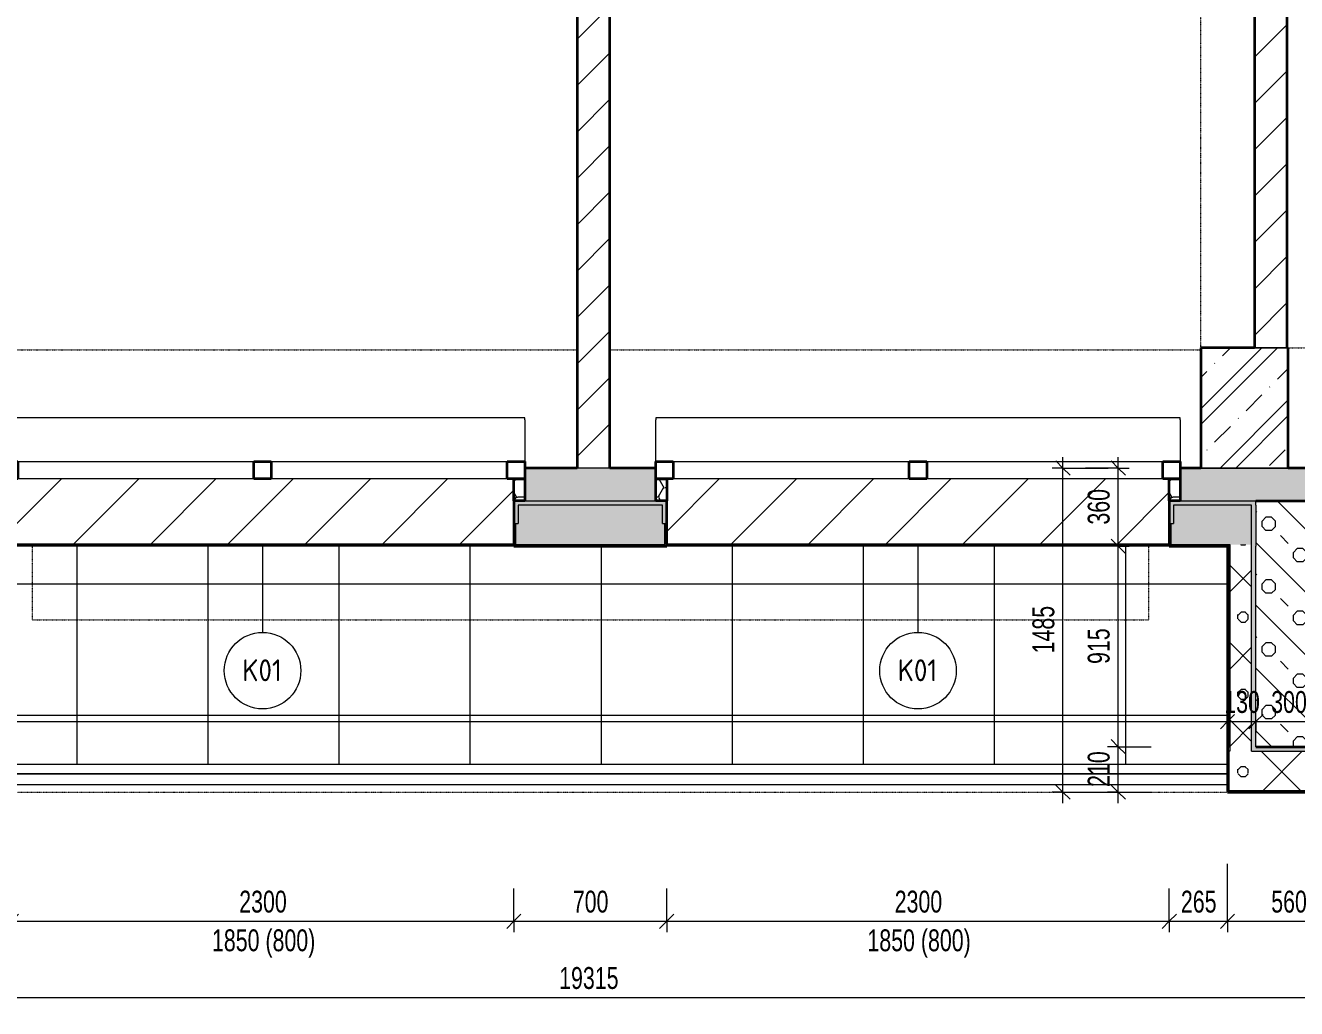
# Model space of a CAD drawing. Header units: millimetres. Extents: x -17526 to 208316, y -45352 to 20466.
# Drawn here: x 133398 to 139216, y -32550 to -28052 of the extents above; entities that cross this region are included whole.
import ezdxf

# ---------------------------------------------------------------- set-up
doc = ezdxf.new("R2010")
doc.units = ezdxf.units.MM
doc.linetypes.add('Dash dot dot', pattern=[5, 2, -1, 0, -1, 0, -1])
for name, color, linetype, lineweight in [('A-ANNO-DIMS', 211, 'Continuous', 9), ('A-ANNO-DIMS-50', 211, 'Continuous', 9), ('A-DETL', 90, 'Continuous', 9), ('A-FLOR-HRAL', 11, 'Continuous', 9), ('A-GENM', 13, 'Continuous', 9), ('A-GLAZ', 151, 'Continuous', 9), ('A-ROOF', 132, 'Continuous', 13), ('A-ROOF-OTLN', 132, 'Continuous', 13), ('A-ROOF-PATT', 132, 'Continuous', 13), ('A-WALL', 113, 'Continuous', 9), ('A-WALL-PATT', 111, 'Continuous', 9), ('Q-SPCQ', 91, 'Continuous', 9), ('Q-SPCQ-IDEN', 132, 'Continuous', 9), ('S-COLS', 52, 'Continuous', 9)]:
    doc.layers.add(name, color=color, linetype=linetype, lineweight=lineweight)
doc.styles.add('Arial_4', font='arial.ttf', dxfattribs={"width": 0.7, "height": 100})
doc.styles.add('ISOCPEUR', font='isocpeur.ttf', dxfattribs={"width": 0.9, "height": 100})
doc.dimstyles.new('Vnitřní_-_průhledné', dxfattribs={"dimscale": 304.8, "dimtxt": 102.02594, "dimasz": 0.213255, "dimexe": 0.164042, "dimexo": 0.0625, "dimgap": 0.032808, "dimtad": 1, "dimdec": 0, "dimrnd": 5, "dimzin": 0, "dimdsep": 46, "dimtxsty": 'Arial_4', "dimblk1": 'OBLIQUE', "dimblk2": 'OBLIQUE', "dimsah": 1, "dimcen": 0.09, "dimdle": 0.164042, "dimazin": 0, "dimtfac": 1, "dimtdec": 4, "dimtix": 1, "dimtmove": 0, "dimatfit": 3, "dimfxl": 0.492126, "dimfxlon": 1, "dimtvp": 1, "dimtolj": 1, "dimtzin": 0, "dimarcsym": 2})
pattern_1 = [(45, (73033.68, 0), (-106.06602, 106.06602), [])]
pattern_2 = [(45, (73033.68, 0), (0.0007, 353.5527), []), (315, (73033.68, 0), (353.5527, -0.0007), []), (270, (73187.36, 9.56), (176.771, -176.771), [19.139, -334.416]), (270, (73233.55, 9.56), (176.771, -176.771), [19.139, -334.416]), (0, (73200.25, 23.1), (176.771, 176.771), [19.139, -334.416]), (0, (73200.25, -23.1), (176.771, 176.771), [19.139, -334.416]), (45, (73187.36, 9.56), (0.0007, 353.5527), [19.139, -230.861]), (45, (73220.03, -23.1), (0.0007, 353.5527), [19.139, -230.861]), (315, (73220.03, 23.1), (353.5534, 0), [19.139, -230.861]), (315, (73187.36, -9.56), (353.5527, -0.0007), [19.139, -230.861])]

# ---------------------------------------------------------------- blocks, each defined once
blk = doc.blocks.new('OKNO_2k_nadsvetlik - OKNO_2k_nadsvetlik 2400 x 1850-2306725-2NP_NÁVRH B')
at = {"layer": 'A-GLAZ', "lineweight": 13}
h = blk.add_hatch(dxfattribs=at)
h.set_pattern_fill('FP_140', color=256, style=0, pattern_type=2)
h.set_pattern_definition([(0, (-64449.626, 30151.56), (75, 43.3), [50, -100]), (60, (-64399.626, 30151.56), (0.0011, 86.601905), [50, -100]), (300, (-64399.626, 30151.56), (74.9989, -43.301905), [50, -100])])
h.paths.add_polyline_path([(1150.5, -75), (1200, -75), (1200, 25), (1150, 25), (1150, -75)])
h.paths.add_polyline_path([(-1199.5, -75), (-1150, -75), (-1150, 25), (-1200, 25), (-1200, -75)])
at = {"layer": 'A-GLAZ', "lineweight": 35}
for p, q in [((-1200, 105), (-1120, 105)), ((-1200, 75), (-1200, 105)), ((-1120, 105), (-1120, 25)), ((-40, 105), (40, 105)), ((-40, 25), (-40, 105)), ((40, 105), (40, 25)), ((1120, 105), (1200, 105)), ((1120, 25), (1120, 105)), ((1200, 105), (1200, 75)), ((-1200, 25), (-1150, 25)), ((-1120, 25), (-1200, 25)), ((-1150, 25), (-1150, -75)), ((40, 25), (-40, 25)), ((1200, 25), (1120, 25)), ((1150, 25), (1200, 25)), ((1150, -75), (1150, 25))]:
    blk.add_line(p, q, dxfattribs=at)
at = {"layer": 'A-GLAZ', "lineweight": 13}
for p, q in [((-1120, 105), (-40, 105)), ((40, 105), (1120, 105)), ((-40, 25), (-1120, 25)), ((1120, 25), (40, 25))]:
    blk.add_line(p, q, dxfattribs=at)
blk = doc.blocks.new('parapet s nosem_vnitní - parapet s nosem_vnitní-1280360-2NP_NÁVRH B')
at = {"layer": 'A-GENM', "lineweight": 13}
for p, q in [((1200, 200), (-1200, 200)), ((-1200, 200), (-1200, 190)), ((-1200, 0), (-1200, 190)), ((1200, 190), (1200, 200)), ((1200, 190), (1200, 0))]:
    blk.add_line(p, q, dxfattribs=at)
blk = doc.blocks.new('parapet_ext - parapet_ext-1802161-2NP_NÁVRH B')
at = {"layer": 'Q-SPCQ', "lineweight": 13}
h = blk.add_hatch(dxfattribs=at)
h.set_pattern_fill('FP_141', color=21, style=0, pattern_type=2)
h.set_pattern_definition([(45, (-64449.63, 30126.56), (-176.7767, 176.7767), [])])
h.paths.add_polyline_path([(40, -300), (1150, -300), (1150, 0), (-1150, 0), (-1150, -300), (-40, -300)])
at = {"layer": 'Q-SPCQ', "color": 241, "lineweight": 25}
blk.add_line((1150, -300), (-1150, -300), dxfattribs=at)
blk = doc.blocks.new('OKNO_2k_nadsvetlik - OKNO_2k_nadsvetlik 2400 x 1850-V131-2NP_NÁVRH B')
at = {"layer": 'A-GLAZ', "lineweight": 13}
h = blk.add_hatch(dxfattribs=at)
h.set_pattern_fill('FP_142', color=256, style=0, pattern_type=2)
h.set_pattern_definition([(0, (-61449.626, 30151.56), (75, 43.3), [50, -100]), (60, (-61399.626, 30151.56), (0.0011, 86.601905), [50, -100]), (300, (-61399.626, 30151.56), (74.9989, -43.301905), [50, -100])])
h.paths.add_polyline_path([(1150.5, -75), (1200, -75), (1200, 25), (1150, 25), (1150, -75)])
h.paths.add_polyline_path([(-1199.5, -75), (-1150, -75), (-1150, 25), (-1200, 25), (-1200, -75)])
at = {"layer": 'A-GLAZ', "lineweight": 35}
for p, q in [((-1200, 105), (-1120, 105)), ((-1200, 75), (-1200, 105)), ((-1120, 105), (-1120, 25)), ((-40, 105), (40, 105)), ((-40, 25), (-40, 105)), ((40, 105), (40, 25)), ((1120, 105), (1200, 105)), ((1120, 25), (1120, 105)), ((1200, 105), (1200, 75)), ((-1200, 25), (-1150, 25)), ((-1120, 25), (-1200, 25)), ((-1150, 25), (-1150, -75)), ((40, 25), (-40, 25)), ((1200, 25), (1120, 25)), ((1150, 25), (1200, 25)), ((1150, -75), (1150, 25))]:
    blk.add_line(p, q, dxfattribs=at)
at = {"layer": 'A-GLAZ', "lineweight": 13}
for p, q in [((-1120, 105), (-40, 105)), ((40, 105), (1120, 105)), ((-40, 25), (-1120, 25)), ((1120, 25), (40, 25))]:
    blk.add_line(p, q, dxfattribs=at)
blk = doc.blocks.new('parapet_ext - parapet_ext-V132-2NP_NÁVRH B')
at = {"layer": 'Q-SPCQ', "lineweight": 13}
h = blk.add_hatch(dxfattribs=at)
h.set_pattern_fill('FP_143', color=21, style=0, pattern_type=2)
h.set_pattern_definition([(45, (-61449.63, 30126.56), (-176.7767, 176.7767), [])])
h.paths.add_polyline_path([(1150, -300), (1150, 0), (-1150, 0), (-1150, -300), (1120, -300)])
at = {"layer": 'Q-SPCQ', "color": 241, "lineweight": 25}
blk.add_line((1150, -300), (-1150, -300), dxfattribs=at)
blk = doc.blocks.new('Zábradlí - Zábradlí-1250035-2NP_NÁVRH B')
at = {"layer": 'A-FLOR-HRAL', "color": 21, "lineweight": 13}
for p, q in [((65866.4, -31476.6), (54026.4, -31476.6)), ((65866.4, -31526.6), (54026.4, -31526.6))]:
    blk.add_line(p, q, dxfattribs=at)
blk = doc.blocks.new('DIMBLOCK78-2NP_NÁVRH B')
at = {"layer": 'A-ANNO-DIMS-50'}
for p, q in [((133333.3, -32150.1), (133333.3, -32000.1)), ((135633.3, -32150.1), (135633.3, -32000.1)), ((133333.3, -32150.1), (135633.3, -32150.1)), ((133333.3, -32150.1), (133333.3, -32200.1)), ((135633.3, -32150.1), (135633.3, -32200.1))]:
    blk.add_line(p, q, dxfattribs=at)
at = {"layer": 'A-ANNO-DIMS-50', "lineweight": 18}
for p, q in [((133333.3, -32150.1), (133300.8, -32182.6)), ((133333.3, -32150.1), (133365.8, -32117.6)), ((135633.3, -32150.1), (135600.8, -32182.6)), ((135633.3, -32150.1), (135665.8, -32117.6))]:
    blk.add_line(p, q, dxfattribs=at)
at = {"layer": 'A-ANNO-DIMS-50', "color": 0, "char_height": 100, "attachment_point": 1, "line_spacing_factor": 0.941778, "style": 'Arial_4'}
for s, insert, width in [('2300', (134376.6, -32010.3), 256.164), ('1850 (800)', (134251.8, -32187.3), 555.649)]:
    blk.add_mtext(s, dxfattribs=dict(at, insert=insert, width=width))
blk = doc.blocks.new('_Oblique')
at = {"color": 0, "linetype": 'ByBlock', "lineweight": -2}
blk.add_line((-0.5, -0.5), (0.5, 0.5), dxfattribs=at)
blk = doc.blocks.new('DIMBLOCK79-2NP_NÁVRH B')
at = {"layer": 'A-ANNO-DIMS-50'}
for p, q in [((135633.3, -32150.1), (135633.3, -32000.1)), ((136333.3, -32150.1), (136333.3, -32000.1)), ((135633.3, -32150.1), (136333.3, -32150.1)), ((135633.3, -32150.1), (135633.3, -32200.1)), ((136333.3, -32150.1), (136333.3, -32200.1))]:
    blk.add_line(p, q, dxfattribs=at)
at = {"layer": 'A-ANNO-DIMS-50', "lineweight": 18}
for p, q in [((135633.3, -32150.1), (135600.8, -32182.6)), ((135633.3, -32150.1), (135665.8, -32117.6)), ((136333.3, -32150.1), (136300.8, -32182.6)), ((136333.3, -32150.1), (136365.8, -32117.6))]:
    blk.add_line(p, q, dxfattribs=at)
at = {"layer": 'A-ANNO-DIMS-50', "color": 0, "insert": (135903.3, -32010.3), "char_height": 100, "width": 192.123, "attachment_point": 1, "line_spacing_factor": 0.941778, "style": 'Arial_4'}
blk.add_mtext('700', dxfattribs=at)
blk = doc.blocks.new('DIMBLOCK80-2NP_NÁVRH B')
at = {"layer": 'A-ANNO-DIMS-50'}
for p, q in [((136333.3, -32150.1), (136333.3, -32000.1)), ((138633.3, -32150.1), (138633.3, -32000.1)), ((136333.3, -32150.1), (138633.3, -32150.1)), ((136333.3, -32150.1), (136333.3, -32200.1)), ((138633.3, -32150.1), (138633.3, -32200.1))]:
    blk.add_line(p, q, dxfattribs=at)
at = {"layer": 'A-ANNO-DIMS-50', "lineweight": 18}
for p, q in [((136333.3, -32150.1), (136300.8, -32182.6)), ((136333.3, -32150.1), (136365.8, -32117.6)), ((138633.3, -32150.1), (138600.8, -32182.6)), ((138633.3, -32150.1), (138665.8, -32117.6))]:
    blk.add_line(p, q, dxfattribs=at)
at = {"layer": 'A-ANNO-DIMS-50', "color": 0, "char_height": 100, "attachment_point": 1, "line_spacing_factor": 0.941778, "style": 'Arial_4'}
for s, insert, width in [('2300', (137376.6, -32010.3), 256.164), ('1850 (800)', (137251.8, -32187.3), 555.649)]:
    blk.add_mtext(s, dxfattribs=dict(at, insert=insert, width=width))
blk = doc.blocks.new('DIMBLOCK81-2NP_NÁVRH B')
at = {"layer": 'A-ANNO-DIMS-50'}
for p, q in [((138900.1, -32150.1), (138900.1, -31887.9)), ((138633.3, -32150.1), (138633.3, -32000.1)), ((138633.3, -32150.1), (138900.1, -32150.1)), ((138633.3, -32150.1), (138633.3, -32200.1)), ((138900.1, -32150.1), (138900.1, -32200.1))]:
    blk.add_line(p, q, dxfattribs=at)
at = {"layer": 'A-ANNO-DIMS-50', "lineweight": 18}
for p, q in [((138633.3, -32150.1), (138600.8, -32182.6)), ((138633.3, -32150.1), (138665.8, -32117.6)), ((138900.1, -32150.1), (138867.6, -32182.6)), ((138900.1, -32150.1), (138932.6, -32117.6))]:
    blk.add_line(p, q, dxfattribs=at)
at = {"layer": 'A-ANNO-DIMS-50', "color": 0, "insert": (138686.6, -32010.3), "char_height": 100, "width": 192.123, "attachment_point": 1, "line_spacing_factor": 0.941778, "style": 'Arial_4'}
blk.add_mtext('265', dxfattribs=at)
blk = doc.blocks.new('DIMBLOCK82-2NP_NÁVRH B')
at = {"layer": 'A-ANNO-DIMS-50'}
for p, q in [((138900.1, -32150.1), (138900.1, -31887.9)), ((139460.1, -32150.1), (139460.1, -31887.9)), ((138900.1, -32150.1), (139460.1, -32150.1)), ((138900.1, -32150.1), (138900.1, -32200.1)), ((139460.1, -32150.1), (139460.1, -32200.1))]:
    blk.add_line(p, q, dxfattribs=at)
at = {"layer": 'A-ANNO-DIMS-50', "lineweight": 18}
for p, q in [((138900.1, -32150.1), (138867.6, -32182.6)), ((138900.1, -32150.1), (138932.6, -32117.6)), ((139460.1, -32150.1), (139427.6, -32182.6)), ((139460.1, -32150.1), (139492.6, -32117.6))]:
    blk.add_line(p, q, dxfattribs=at)
at = {"layer": 'A-ANNO-DIMS-50', "color": 0, "insert": (139100, -32010.3), "char_height": 100, "width": 192.123, "attachment_point": 1, "line_spacing_factor": 0.941778, "style": 'Arial_4'}
blk.add_mtext('560', dxfattribs=at)
blk = doc.blocks.new('DIMBLOCK96-2NP_NÁVRH B')
at = {"layer": 'A-ANNO-DIMS-50'}
for p, q in [((126317.1, -32499.6), (126317.1, -32150.3)), ((145631.3, -32499.6), (145631.3, -32170.1)), ((126267.1, -32499.6), (145631.3, -32499.6)), ((126317.1, -32499.6), (126317.1, -32549.6)), ((145631.3, -32499.6), (145631.3, -32549.6))]:
    blk.add_line(p, q, dxfattribs=at)
at = {"layer": 'A-ANNO-DIMS-50', "lineweight": 18}
for p, q in [((126317.1, -32499.6), (126284.6, -32532.1)), ((126317.1, -32499.6), (126349.6, -32467.1)), ((145631.3, -32499.6), (145598.8, -32532.1)), ((145631.3, -32499.6), (145663.8, -32467.1))]:
    blk.add_line(p, q, dxfattribs=at)
at = {"layer": 'A-ANNO-DIMS-50', "color": 0, "insert": (135840.8, -32359.7), "char_height": 100, "width": 320.204, "attachment_point": 1, "line_spacing_factor": 0.941778, "style": 'Arial_4'}
blk.add_mtext('19315', dxfattribs=at)
blk = doc.blocks.new('DIMBLOCK106-2NP_NÁVRH B')
at = {"layer": 'A-ANNO-DIMS-50'}
for p, q in [((127060.1, -31236.8), (127060.1, -31086.8)), ((138900.1, -31236.8), (138900.1, -31086.8)), ((127010.1, -31236.8), (138950.1, -31236.8)), ((127060.1, -31236.8), (127060.1, -31286.8)), ((138900.1, -31236.8), (138900.1, -31286.8))]:
    blk.add_line(p, q, dxfattribs=at)
at = {"layer": 'A-ANNO-DIMS-50', "lineweight": 18}
for p, q in [((127060.1, -31236.8), (127027.6, -31269.3)), ((127060.1, -31236.8), (127092.6, -31204.3)), ((138900.1, -31236.8), (138867.6, -31269.3)), ((138900.1, -31236.8), (138932.6, -31204.3))]:
    blk.add_line(p, q, dxfattribs=at)
at = {"layer": 'A-ANNO-DIMS-50', "color": 0, "insert": (132846.6, -31097), "char_height": 100, "width": 320.204, "attachment_point": 1, "line_spacing_factor": 0.941778, "style": 'Arial_4'}
blk.add_mtext('11840', dxfattribs=at)
blk = doc.blocks.new('DIMBLOCK107-2NP_NÁVRH B')
at = {"layer": 'A-ANNO-DIMS-50'}
for p, q in [((138400, -31351.6), (138350, -31351.6)), ((138400, -31609.6), (138400, -31351.6)), ((138400, -31351.6), (138550, -31351.6)), ((138400, -31559.6), (138350, -31559.6)), ((138400, -31559.6), (138550, -31559.6))]:
    blk.add_line(p, q, dxfattribs=at)
at = {"layer": 'A-ANNO-DIMS-50', "lineweight": 18}
for p, q in [((138400, -31351.6), (138367.5, -31319.1)), ((138400, -31351.6), (138432.5, -31384.1)), ((138400, -31559.6), (138367.5, -31527.1)), ((138400, -31559.6), (138432.5, -31592.1))]:
    blk.add_line(p, q, dxfattribs=at)
at = {"layer": 'A-ANNO-DIMS-50', "color": 0, "insert": (138260.2, -31535.6), "char_height": 100, "width": 192.123, "attachment_point": 1, "rotation": 90, "line_spacing_factor": 0.941778, "style": 'Arial_4'}
blk.add_mtext('210', dxfattribs=at)
blk = doc.blocks.new('DIMBLOCK108-2NP_NÁVRH B')
at = {"layer": 'A-ANNO-DIMS-50', "lineweight": 18}
for p, q in [((138400, -30434.6), (138367.5, -30402.1)), ((138400, -30434.6), (138432.5, -30467.1)), ((138400, -31351.6), (138367.5, -31319.1)), ((138400, -31351.6), (138432.5, -31384.1))]:
    blk.add_line(p, q, dxfattribs=at)
at = {"layer": 'A-ANNO-DIMS-50'}
for p, q in [((138400, -30434.6), (138250, -30434.6)), ((138400, -31351.6), (138400, -30434.6)), ((138400, -30434.6), (138450, -30434.6)), ((138400, -31351.6), (138350, -31351.6)), ((138400, -31351.6), (138550, -31351.6))]:
    blk.add_line(p, q, dxfattribs=at)
at = {"layer": 'A-ANNO-DIMS-50', "color": 0, "insert": (138260.2, -30973.1), "char_height": 100, "width": 192.123, "attachment_point": 1, "rotation": 90, "line_spacing_factor": 0.941778, "style": 'Arial_4'}
blk.add_mtext('915', dxfattribs=at)
blk = doc.blocks.new('DIMBLOCK109-2NP_NÁVRH B')
at = {"layer": 'A-ANNO-DIMS-50'}
for p, q in [((138400, -30076.6), (138250, -30076.6)), ((138400, -30434.6), (138400, -30026.6)), ((138400, -30076.6), (138450, -30076.6)), ((138400, -30434.6), (138250, -30434.6)), ((138400, -30434.6), (138450, -30434.6))]:
    blk.add_line(p, q, dxfattribs=at)
at = {"layer": 'A-ANNO-DIMS-50', "lineweight": 18}
for p, q in [((138400, -30076.6), (138367.5, -30044.1)), ((138400, -30076.6), (138432.5, -30109.1)), ((138400, -30434.6), (138367.5, -30402.1)), ((138400, -30434.6), (138432.5, -30467.1))]:
    blk.add_line(p, q, dxfattribs=at)
at = {"layer": 'A-ANNO-DIMS-50', "color": 0, "insert": (138260.2, -30335.6), "char_height": 100, "width": 192.123, "attachment_point": 1, "rotation": 90, "line_spacing_factor": 0.941778, "style": 'Arial_4'}
blk.add_mtext('360', dxfattribs=at)
blk = doc.blocks.new('DIMBLOCK110-2NP_NÁVRH B')
at = {"layer": 'A-ANNO-DIMS-50'}
for p, q in [((138146.9, -30076.6), (138096.9, -30076.6)), ((138146.9, -31609.6), (138146.9, -30026.6)), ((138146.9, -30076.6), (138354, -30076.6)), ((138146.9, -31559.6), (138096.9, -31559.6)), ((138146.9, -31559.6), (138409.2, -31559.6))]:
    blk.add_line(p, q, dxfattribs=at)
at = {"layer": 'A-ANNO-DIMS-50', "lineweight": 18}
for p, q in [((138146.9, -30076.6), (138114.4, -30044.1)), ((138146.9, -30076.6), (138179.4, -30109.1)), ((138146.9, -31559.6), (138114.4, -31527.1)), ((138146.9, -31559.6), (138179.4, -31592.1))]:
    blk.add_line(p, q, dxfattribs=at)
at = {"layer": 'A-ANNO-DIMS-50', "color": 0, "insert": (138007.1, -30924.8), "char_height": 100, "width": 256.164, "attachment_point": 1, "rotation": 90, "line_spacing_factor": 0.941778, "style": 'Arial_4'}
blk.add_mtext('1485', dxfattribs=at)
blk = doc.blocks.new('DIMBLOCK111-2NP_NÁVRH B')
at = {"layer": 'A-ANNO-DIMS-50'}
for p, q in [((138900.1, -31236.8), (138900.1, -31086.8)), ((139030.1, -31236.8), (139030.1, -31086.8)), ((138850.1, -31236.8), (139030.1, -31236.8)), ((138900.1, -31236.8), (138900.1, -31286.8)), ((139030.1, -31236.8), (139030.1, -31286.8))]:
    blk.add_line(p, q, dxfattribs=at)
at = {"layer": 'A-ANNO-DIMS-50', "lineweight": 18}
for p, q in [((138900.1, -31236.8), (138867.6, -31269.3)), ((138900.1, -31236.8), (138932.6, -31204.3)), ((139030.1, -31236.8), (138997.6, -31269.3)), ((139030.1, -31236.8), (139062.6, -31204.3))]:
    blk.add_line(p, q, dxfattribs=at)
at = {"layer": 'A-ANNO-DIMS-50', "color": 0, "insert": (138885, -31097), "char_height": 100, "width": 192.123, "attachment_point": 1, "line_spacing_factor": 0.941778, "style": 'Arial_4'}
blk.add_mtext('130', dxfattribs=at)
blk = doc.blocks.new('DIMBLOCK112-2NP_NÁVRH B')
at = {"layer": 'A-ANNO-DIMS-50'}
for p, q in [((139030.1, -31236.8), (139030.1, -31086.8)), ((139330.1, -31236.8), (139330.1, -31086.8)), ((139030.1, -31236.8), (139330.1, -31236.8)), ((139030.1, -31236.8), (139030.1, -31286.8)), ((139330.1, -31236.8), (139330.1, -31286.8))]:
    blk.add_line(p, q, dxfattribs=at)
at = {"layer": 'A-ANNO-DIMS-50', "lineweight": 18}
for p, q in [((139030.1, -31236.8), (138997.6, -31269.3)), ((139030.1, -31236.8), (139062.6, -31204.3)), ((139330.1, -31236.8), (139297.6, -31269.3)), ((139330.1, -31236.8), (139362.6, -31204.3))]:
    blk.add_line(p, q, dxfattribs=at)
at = {"layer": 'A-ANNO-DIMS-50', "color": 0, "insert": (139100, -31097), "char_height": 100, "width": 192.123, "attachment_point": 1, "line_spacing_factor": 0.941778, "style": 'Arial_4'}
blk.add_mtext('300', dxfattribs=at)
blk = doc.blocks.new('Popiska speciální vybavení - Popiska okna_Bublina-1426311-2NP_NÁVRH B')
at = {"layer": 'Q-SPCQ-IDEN'}
blk.add_circle((0, 0), 3.5, dxfattribs=at)

msp = doc.modelspace()

# ---------------------------------------------------------------- hatches: boundary and pattern name
at = {"layer": 'A-ROOF-PATT'}
h = msp.add_hatch(dxfattribs=at)
h.set_pattern_fill('FP_214', color=254, style=0, pattern_type=2)
h.set_pattern_definition([(0, (73033.7, -13.65), (0, 599.879), []), (90, (73033.7, -13.65), (-600, 4e-14), [])])
h.paths.add_polyline_path([(138512.4, -31431.6), (138900.1, -31431.6), (138900.1, -30434.6), (129633.3, -30434.6), (129633.3, -30476.6), (128533.3, -30476.6), (128533.3, -30434.6), (127060.1, -30434.6), (127060.1, -31431.6), (138315.4, -31431.6)])
at = {"layer": 'A-WALL-PATT', "lineweight": 13}
h = msp.add_hatch(dxfattribs=at)
h.set_pattern_fill('FP_124', color=256, style=0, pattern_type=2)
h.set_pattern_definition(pattern_1)
h.paths.add_polyline_path([(135950.8, -30076.6), (136073.3, -30076.6), (136073.3, -23686.6), (135923.3, -23686.6), (135923.3, -30076.6)])
h = msp.add_hatch(dxfattribs=at)
h.set_pattern_fill('FP_124', color=256, style=0, pattern_type=2)
h.set_pattern_definition(pattern_1)
h.paths.add_polyline_path([(139173.3, -29526.6), (139173.3, -23686.6), (139170.4, -23686.6), (139170.4, -23936.6), (139023.3, -23936.6), (139023.3, -29526.6)])
h = msp.add_hatch(dxfattribs=at)
h.set_pattern_fill('FP_122', color=256, angle=45, style=0, pattern_type=2)
h.set_pattern_definition([(45, (136046.02, -30226.56), (-143.684, 143.684), []), (360, (136274.97, -30159.26), (143.684, 143.684), [25.4, -261.968]), (45, (136300.37, -30159.26), (-143.684, 143.684), [25.4, -177.8]), (90, (136318.33, -30141.3), (-143.684, 143.684), [25.4, -261.968]), (135, (136318.33, -30115.9), (-143.684, -143.684), [25.4, -177.8]), (360, (136274.97, -30097.94), (143.684, 143.684), [25.4, -261.968]), (45, (136257.01, -30115.9), (-143.684, 143.684), [25.4, -177.8]), (90, (136257.01, -30141.3), (-143.684, 143.684), [25.4, -261.968]), (135, (136274.97, -30159.26), (-143.684, -143.684), [25.4, -177.8]), (45, (136341.55, -30074.72), (-143.684, 143.684), [50.8, -152.4])])
h.paths.add_polyline_path([(142870.1, -30226.6), (143463.5, -30226.6), (143463.5, -30076.6), (142870.1, -30076.6)])
h.paths.add_polyline_path([(145173.3, -30226.6), (145173.3, -30076.6), (144663.5, -30076.6), (144663.5, -30226.6), (145014.9, -30226.6)])
h.paths.add_polyline_path([(138709.5, -30226.6), (139270.1, -30226.6), (139270.1, -30076.6), (138683.3, -30076.6), (138683.3, -30226.6)])
h.paths.add_polyline_path([(136283.3, -30226.6), (136283.3, -30076.6), (135683.3, -30076.6), (135683.3, -30226.6), (136073.3, -30226.6)])
h.paths.add_polyline_path([(133283.3, -30226.6), (133283.3, -30076.6), (132683.3, -30076.6), (132683.3, -30226.6), (133192.2, -30226.6)])
h.paths.add_polyline_path([(130039.5, -30226.6), (130283.3, -30226.6), (130283.3, -30076.6), (129683.3, -30076.6), (129683.3, -30226.6)])
h.paths.add_polyline_path([(126950.1, -30226.6), (127308.3, -30226.6), (127308.3, -30076.6), (126775.1, -30076.6), (126775.1, -30226.6), (126930.1, -30226.6)])
h.paths.add_polyline_path([(128208.3, -30226.6), (128483.3, -30226.6), (128483.3, -30076.6), (128208.3, -30076.6)])
at = {"layer": 'A-WALL-PATT'}
h = msp.add_hatch(color=11, dxfattribs=at)
h.paths.add_polyline_path([(138653.3, -30330.6), (138653.3, -30246.6), (139030.1, -30246.6), (139030.1, -30226.6), (138633.3, -30226.6), (138633.3, -30330.6), (138641.3, -30330.6)])
h.paths.add_polyline_path([(136333.3, -30330.6), (136333.3, -30226.6), (135633.3, -30226.6), (135633.3, -30330.6), (135653.3, -30330.6), (135653.3, -30246.6), (136313.3, -30246.6), (136313.3, -30330.6), (136330.3, -30330.6)])
h.paths.add_polyline_path([(133333.3, -30330.6), (133333.3, -30226.6), (132633.3, -30226.6), (132633.3, -30330.6), (132653.3, -30330.6), (132653.3, -30246.6), (133313.3, -30246.6), (133313.3, -30330.6), (133330.3, -30330.6)])
h.paths.add_polyline_path([(130313.3, -30330.6), (130333.3, -30330.6), (130333.3, -30226.6), (129633.3, -30226.6), (129633.3, -30330.6), (129653.3, -30330.6), (129653.3, -30246.6), (130313.3, -30246.6)])
h.paths.add_polyline_path([(127350.3, -30330.6), (127358.3, -30330.6), (127358.3, -30226.6), (126950.1, -30226.6), (126950.1, -30246.6), (127338.3, -30246.6), (127338.3, -30330.6)])
h.paths.add_polyline_path([(128533.3, -30330.6), (128533.3, -30226.6), (128158.3, -30226.6), (128158.3, -30330.6), (128178.3, -30330.6), (128178.3, -30246.6), (128513.3, -30246.6), (128513.3, -30330.6), (128530.3, -30330.6)])
at = {"layer": 'A-WALL-PATT', "lineweight": 13}
h = msp.add_hatch(dxfattribs=at)
h.set_pattern_fill('FP_157', color=21, style=0, pattern_type=2)
h.set_pattern_definition(pattern_2)
h.paths.add_polyline_path([(138910.1, -30426.6), (139010.1, -30426.6), (139010.1, -30246.6), (138653.3, -30246.6), (138653.3, -30330.6), (138641.3, -30330.6), (138641.3, -30426.6), (138709.5, -30426.6)])
h.paths.add_polyline_path([(136325.3, -30426.6), (136325.3, -30330.6), (136313.3, -30330.6), (136313.3, -30246.6), (135653.3, -30246.6), (135653.3, -30330.6), (135641.3, -30330.6), (135641.3, -30426.6), (135950.8, -30426.6)])
h.paths.add_polyline_path([(133192.2, -30426.6), (133325.3, -30426.6), (133325.3, -30330.6), (133313.3, -30330.6), (133313.3, -30246.6), (132653.3, -30246.6), (132653.3, -30330.6), (132641.3, -30330.6), (132641.3, -30426.6), (132798.1, -30426.6)])
h.paths.add_polyline_path([(130039.5, -30426.6), (130325.3, -30426.6), (130325.3, -30330.6), (130313.3, -30330.6), (130313.3, -30246.6), (129653.3, -30246.6), (129653.3, -30330.6), (129641.3, -30330.6), (129641.3, -30426.6)])
h.paths.add_polyline_path([(127350.3, -30426.6), (127350.3, -30330.6), (127338.3, -30330.6), (127338.3, -30246.6), (127050.1, -30246.6), (127050.1, -30426.6), (127280.8, -30426.6)])
h.paths.add_polyline_path([(128166.3, -30426.6), (128525.3, -30426.6), (128525.3, -30330.6), (128513.3, -30330.6), (128513.3, -30246.6), (128178.3, -30246.6), (128178.3, -30330.6), (128166.3, -30330.6)])
msp.add_hatch(color=11, dxfattribs=at).paths.add_polyline_path([(139010.1, -31351.6), (139030.1, -31351.6), (139030.1, -30246.6), (139010.1, -30246.6), (139010.1, -31240.8)])
h = msp.add_hatch(dxfattribs=at)
h.set_pattern_fill('FP_114', color=256, angle=45, style=0, pattern_type=2)
h.set_pattern_definition([(135, (139330.06, -30717.22), (-143.684, -143.684), []), (90, (139262.75, -30488.27), (-143.684, 143.684), [25.4, -261.968]), (135, (139262.75, -30462.87), (-143.684, -143.684), [25.4, -177.8]), (180, (139244.8, -30444.91), (-143.684, -143.684), [25.4, -261.968]), (225, (139219.4, -30444.91), (143.684, -143.684), [25.4, -177.8]), (90, (139201.43, -30488.27), (-143.684, 143.684), [25.4, -261.968]), (135, (139219.4, -30506.23), (-143.684, -143.684), [25.4, -177.8]), (180, (139244.79, -30506.23), (-143.684, -143.684), [25.4, -261.968]), (225, (139262.75, -30488.27), (143.684, -143.684), [25.4, -177.8]), (135, (139178.21, -30421.7), (-143.684, -143.684), [50.8, -152.4])])
h.paths.add_polyline_path([(139030.1, -31351.6), (139330.1, -31351.6), (139330.1, -30226.6), (139030.1, -30226.6), (139030.1, -31240.8)])
h = msp.add_hatch(dxfattribs=at)
h.set_pattern_fill('FP_157', color=21, style=0, pattern_type=2)
h.set_pattern_definition(pattern_2)
h.paths.add_polyline_path([(139010.1, -31371.6), (139010.1, -30426.6), (138910.1, -30426.6), (138910.1, -31371.6)])
h = msp.add_hatch(color=11, dxfattribs=at)
h.paths.add_polyline_path([(139010.1, -31371.6), (139330.1, -31371.6), (139330.1, -31351.6), (139010.1, -31351.6)])
h.paths.add_polyline_path([(138903.1, -31371.6), (138910.1, -31371.6), (138910.1, -31351.6), (138900.1, -31351.6), (138900.1, -31371.6)])
h = msp.add_hatch(dxfattribs=at)
h.set_pattern_fill('FP_157', color=21, style=0, pattern_type=2)
h.set_pattern_definition(pattern_2)
h.paths.add_polyline_path([(139030.1, -31551.6), (139350.1, -31551.6), (139350.1, -31371.6), (138908.1, -31371.6), (138908.1, -31551.6), (139010.1, -31551.6)])
at = {"layer": 'S-COLS', "lineweight": 13}
h = msp.add_hatch(dxfattribs=at)
h.set_pattern_fill('FP_117', color=256, style=0, pattern_type=2)
h.set_pattern_definition([(45, (73033.68, 0), (-179.6051, 179.6051), []), (45, (73105.52, 0), (-179.6051, 179.6051), []), (45, (73249.2, 0), (-107.7631, 251.4472), [101.6, -50.8, 1.676, -49.124])])
h.paths.add_polyline_path([(138778, -30076.6), (139178, -30076.6), (139178, -29526.6), (138778, -29526.6), (138778, -29902.8)])

# ---------------------------------------------------------------- linework, layer by layer
at = {"layer": 'A-DETL', "linetype": 'Dash dot dot', "lineweight": 13}
for p, q in [((138778, -29526.6), (138778, -23936.6)), ((133280.4, -29535.6), (135923.3, -29535.6)), ((136073.3, -29535.6), (138778, -29535.6)), ((139178, -29526.6), (142870.1, -29526.6)), ((133430.1, -30771.6), (133430.1, -30431.6)), ((138540.1, -30771.6), (138540.1, -30434.6)), ((133430.1, -30771.6), (138540.1, -30771.6)), ((127060.1, -31559.6), (138900.1, -31559.6))]:
    msp.add_line(p, q, dxfattribs=at)
at = {"layer": 'A-ROOF', "color": 254}
msp.add_line((127060.1, -31431.6), (138900.1, -31431.6), dxfattribs=at)
at = {"layer": 'A-ROOF-OTLN', "color": 21}
msp.add_line((127060.1, -31473.4), (138900.1, -31473.4), dxfattribs=at)
at = {"layer": 'A-WALL', "lineweight": 35}
for p, q in [((135923.3, -23686.6), (135923.3, -30076.6)), ((136073.3, -30076.6), (136073.3, -23686.6)), ((139173.3, -29526.6), (139173.3, -23686.6)), ((139023.3, -23936.6), (139023.3, -29526.6)), ((135923.3, -30076.6), (135683.3, -30076.6)), ((135683.3, -30076.6), (135683.3, -30226.6)), ((136283.3, -30076.6), (136073.3, -30076.6)), ((136283.3, -30226.6), (136283.3, -30076.6)), ((138778, -30076.6), (138683.3, -30076.6)), ((138683.3, -30076.6), (138683.3, -30226.6)), ((139030.1, -30226.6), (139460.1, -30226.6)), ((139030.1, -31351.6), (139330.1, -31351.6))]:
    msp.add_line(p, q, dxfattribs=at)
at = {"layer": 'A-WALL', "lineweight": 13}
for p, q in [((139023.3, -29526.6), (139173.3, -29526.6)), ((136073.3, -30076.6), (135923.3, -30076.6)), ((139178, -30076.6), (138778, -30076.6)), ((135683.3, -30226.6), (136283.3, -30226.6)), ((138683.3, -30226.6), (139030.1, -30226.6)), ((139030.1, -30246.6), (139030.1, -30434.6))]:
    msp.add_line(p, q, dxfattribs=at)
at = {"layer": 'A-WALL', "color": 20, "lineweight": 35}
for p, q in [((139410.1, -30076.6), (139178, -30076.6)), ((135683.3, -30226.6), (135633.3, -30226.6)), ((135633.3, -30226.6), (135633.3, -30434.6)), ((136333.3, -30226.6), (136283.3, -30226.6)), ((136333.3, -30434.6), (136333.3, -30226.6)), ((138683.3, -30226.6), (138633.3, -30226.6)), ((138633.3, -30226.6), (138633.3, -30434.6)), ((135633.3, -30434.6), (136333.3, -30434.6)), ((138633.3, -30434.6), (138900.1, -30434.6)), ((138900.1, -30434.6), (138900.1, -31559.6)), ((138900.1, -31559.6), (139460.1, -31559.6))]:
    msp.add_line(p, q, dxfattribs=at)
at = {"layer": 'A-WALL', "color": 10, "lineweight": 13}
for p, q in [((135653.3, -30246.6), (135653.3, -30330.6)), ((136313.3, -30246.6), (135653.3, -30246.6)), ((136313.3, -30330.6), (136313.3, -30246.6)), ((138653.3, -30246.6), (138653.3, -30330.6)), ((139010.1, -30246.6), (138653.3, -30246.6)), ((139010.1, -31371.6), (139010.1, -30246.6)), ((139030.1, -30246.6), (139030.1, -30226.6)), ((135633.3, -30330.6), (135653.3, -30330.6)), ((135636.3, -30330.6), (135636.3, -30431.6)), ((135641.3, -30330.6), (135641.3, -30426.6)), ((136313.3, -30330.6), (136333.3, -30330.6)), ((136325.3, -30426.6), (136325.3, -30330.6)), ((136330.3, -30431.6), (136330.3, -30330.6)), ((138633.3, -30330.6), (138653.3, -30330.6)), ((138636.3, -30330.6), (138636.3, -30431.6)), ((138641.3, -30330.6), (138641.3, -30426.6)), ((135641.3, -30426.6), (136325.3, -30426.6)), ((138641.3, -30426.6), (138910.1, -30426.6)), ((138910.1, -30426.6), (138910.1, -31371.6)), ((135636.3, -30431.6), (136330.3, -30431.6)), ((138636.3, -30431.6), (138905.1, -30431.6)), ((138905.1, -30431.6), (138905.1, -31351.6)), ((139030.1, -31351.6), (139030.1, -30434.6)), ((138900.1, -31351.6), (138910.1, -31351.6)), ((138910.1, -31371.6), (138900.1, -31371.6)), ((138903.1, -31371.6), (138903.1, -31556.6)), ((138908.1, -31551.6), (138908.1, -31371.6)), ((139010.1, -31371.6), (139350.1, -31371.6)), ((138903.1, -31556.6), (139455.1, -31556.6)), ((138908.1, -31551.6), (139450.1, -31551.6))]:
    msp.add_line(p, q, dxfattribs=at)
at = {"layer": 'A-WALL', "color": 21, "lineweight": 13}
for p, q in [((135633.3, -30434.6), (133333.3, -30434.6)), ((138633.3, -30434.6), (136333.3, -30434.6))]:
    msp.add_line(p, q, dxfattribs=at)
at = {"layer": 'Q-SPCQ-IDEN'}
for p, q in [((134483.3, -30426.6), (134483.3, -30828.5)), ((137483.3, -30426.6), (137483.3, -30828.5))]:
    msp.add_line(p, q, dxfattribs=at)
at = {"layer": 'S-COLS', "lineweight": 35}
for p, q in [((139023.3, -29526.6), (138778, -29526.6)), ((138778, -29526.6), (138778, -30076.6)), ((139178, -29526.6), (139173.3, -29526.6)), ((139178, -30076.6), (139178, -29526.6))]:
    msp.add_line(p, q, dxfattribs=at)
at = {"layer": 'S-COLS', "lineweight": 13}
for p, q in [((139173.3, -29526.6), (139023.3, -29526.6)), ((138778, -30076.6), (139178, -30076.6))]:
    msp.add_line(p, q, dxfattribs=at)

# ---------------------------------------------------------------- block references
at = {"layer": 'A-FLOR-HRAL', "color": 21, "lineweight": 13}
msp.add_blockref('Zábradlí - Zábradlí-1250035-2NP_NÁVRH B', (73033.7, 0), dxfattribs=at)
at = {"layer": 'A-GENM', "lineweight": 13}
for p in [(134483.3, -30046.6), (137483.3, -30046.6)]:
    msp.add_blockref('parapet s nosem_vnitní - parapet s nosem_vnitní-1280360-2NP_NÁVRH B', p, dxfattribs=at)
at = {"layer": 'A-GLAZ', "lineweight": 13}
for name, p in [('OKNO_2k_nadsvetlik - OKNO_2k_nadsvetlik 2400 x 1850-V131-2NP_NÁVRH B', (134483.3, -30151.6)), ('OKNO_2k_nadsvetlik - OKNO_2k_nadsvetlik 2400 x 1850-2306725-2NP_NÁVRH B', (137483.3, -30151.6))]:
    msp.add_blockref(name, p, dxfattribs=at)
at = {"layer": 'Q-SPCQ', "color": 241, "lineweight": 25}
for name, p in [('parapet_ext - parapet_ext-V132-2NP_NÁVRH B', (134483.3, -30126.6)), ('parapet_ext - parapet_ext-1802161-2NP_NÁVRH B', (137483.3, -30126.6))]:
    msp.add_blockref(name, p, dxfattribs=at)
at = {"layer": 'Q-SPCQ-IDEN', "xscale": 49.99999999999998, "yscale": 49.99999999999998, "zscale": 49.99999999999998}
for p in [(134483.3, -31003.5), (137483.3, -31003.5)]:
    msp.add_blockref('Popiska speciální vybavení - Popiska okna_Bublina-1426311-2NP_NÁVRH B', p, dxfattribs=at)

# ---------------------------------------------------------------- texts
at = {"layer": 'Q-SPCQ-IDEN', "char_height": 100, "width": 223.671, "attachment_point": 1, "style": 'ISOCPEUR'}
for insert in [(134390.3, -30952), (137390.3, -30952)]:
    msp.add_mtext('K01', dxfattribs=dict(at, insert=insert))

# ---------------------------------------------------------------- dimensions: what is measured, and where the dimension line sits
at = {"layer": 'A-ANNO-DIMS'}
for base, p1, p2, override, picture, middle in [((138146.9, -30076.6), (138409.2, -31559.6), (138354, -30076.6), {"dimpost": '<>', "dimfxl": 1484.027442}, 'DIMBLOCK110-2NP_NÁVRH B', (138085.9, -30818.1)), ((138400, -30076.6), (138250, -30434.6), (138250, -30076.6), {"dimpost": '<>', "dimfxl": 358}, 'DIMBLOCK109-2NP_NÁVRH B', (138338.9, -30255.6)), ((138400, -30434.6), (138550, -31351.6), (138250, -30434.6), {"dimpost": '<>', "dimfxl": 964.825891}, 'DIMBLOCK108-2NP_NÁVRH B', (138338.9, -30893.1)), ((138400, -31351.6), (138550, -31559.6), (138550, -31351.6), {"dimpost": '<>', "dimfxl": 208}, 'DIMBLOCK107-2NP_NÁVRH B', (138338.9, -31455.6))]:
    dim = msp.add_linear_dim(base=base, p1=p1, p2=p2, angle=90, dimstyle='Vnitřní_-_průhledné', override=override, dxfattribs=at)
    dim.commit()
    dim.dimension.update_dxf_attribs({"geometry": picture, "text_midpoint": middle})
for base, p1, p2, override, picture, middle in [((138900.1, -31236.8), (127060.1, -31086.8), (138900.1, -31086.8), {"dimpost": '<>', "dimfxl": 11840}, 'DIMBLOCK106-2NP_NÁVRH B', (132980.1, -31175.8)), ((139030.1, -31236.8), (138900.1, -31086.8), (139030.1, -31086.8), {"dimpost": '<>', "dimfxl": 130}, 'DIMBLOCK111-2NP_NÁVRH B', (138965.1, -31175.7)), ((139330.1, -31236.8), (139030.1, -31086.8), (139330.1, -31086.8), {"dimpost": '<>', "dimfxl": 300}, 'DIMBLOCK112-2NP_NÁVRH B', (139180.1, -31175.7)), ((138900.1, -32150.1), (138633.3, -32000.1), (138900.1, -31887.9), {"dimpost": '<>', "dimfxl": 289.411519}, 'DIMBLOCK81-2NP_NÁVRH B', (138766.7, -32089.1)), ((139460.1, -32150.1), (138900.1, -31887.9), (139460.1, -31887.9), {"dimpost": '<>', "dimfxl": 560}, 'DIMBLOCK82-2NP_NÁVRH B', (139180.1, -32089.1)), ((136333.3, -32150.1), (135633.3, -32000.1), (136333.3, -32000.1), {"dimpost": '<>', "dimfxl": 700}, 'DIMBLOCK79-2NP_NÁVRH B', (135983.3, -32089.1)), ((145631.3, -32499.6), (126317.1, -32150.3), (145631.3, -32170.1), {"dimpost": '<>', "dimfxl": 19314.258245}, 'DIMBLOCK96-2NP_NÁVRH B', (135974.2, -32438.5))]:
    dim = msp.add_linear_dim(base=base, p1=p1, p2=p2, dimstyle='Vnitřní_-_průhledné', override=override, dxfattribs=at)
    dim.commit()
    dim.dimension.update_dxf_attribs({"geometry": picture, "text_midpoint": middle})
for base, p1, p2, picture, middle in [((135633.3, -32150.1), (133333.3, -32000.1), (135633.3, -32000.1), 'DIMBLOCK78-2NP_NÁVRH B', (134483.3, -32150.1)), ((138633.3, -32150.1), (136333.3, -32000.1), (138633.3, -32000.1), 'DIMBLOCK80-2NP_NÁVRH B', (137483.3, -32150.1))]:
    dim = msp.add_linear_dim(base=base, p1=p1, p2=p2, text='<>\\X1850 (800)', dimstyle='Vnitřní_-_průhledné', override={"dimpost": '<>', "dimfxl": 2300}, dxfattribs=at)
    dim.commit()
    dim.dimension.update_dxf_attribs({"geometry": picture, "text_midpoint": middle})

doc.saveas('drawing.dxf')
